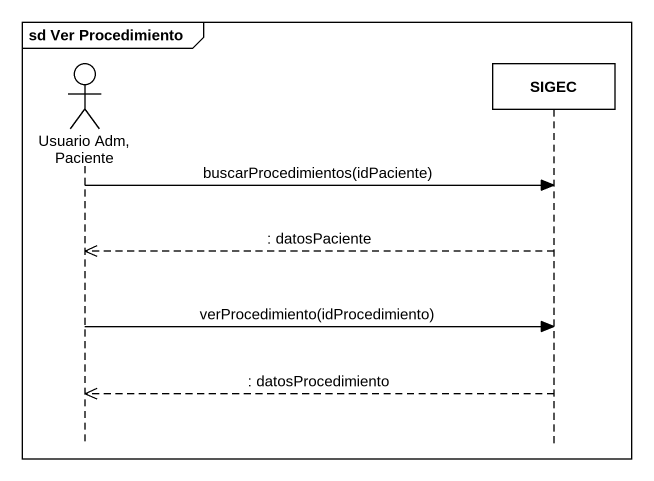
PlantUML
@startuml
mainframe sd Ver Procedimiento
hide footbox
actor "Usuario Adm, Paciente" as Usuario_Adm_Paciente
participant SIGEC

Usuario_Adm_Paciente -> SIGEC : buscarProcedimientos(idPaciente)
SIGEC -->> Usuario_Adm_Paciente : : datosPaciente
Usuario_Adm_Paciente -> SIGEC : verProcedimiento(idProcedimiento)
SIGEC -->> Usuario_Adm_Paciente : : datosProcedimiento
@enduml
